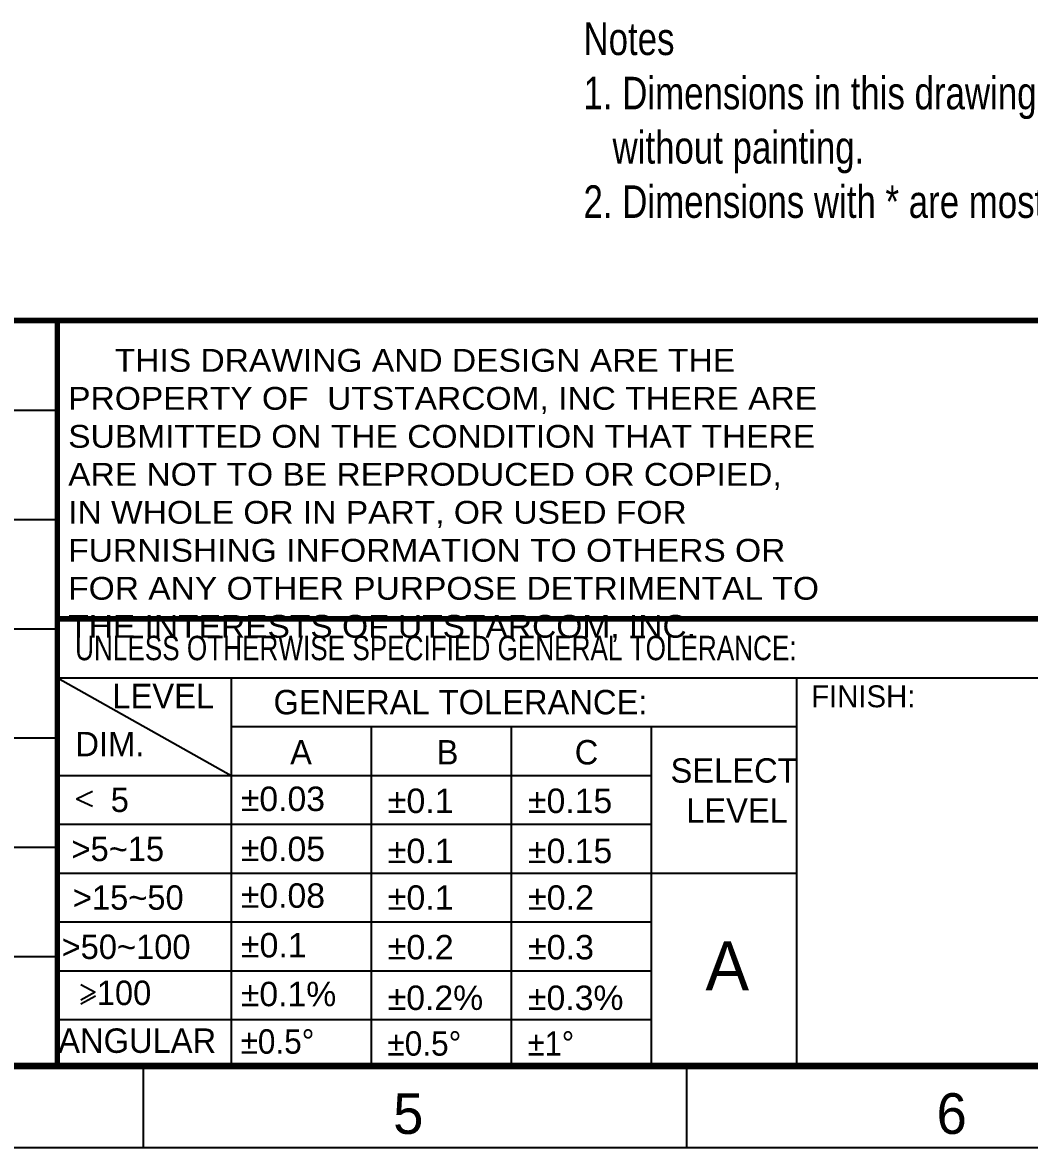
# Model space of a CAD drawing. Header units: millimetres. Extents: x 0 to 297, y 0 to 210.
# Drawn here: x 151.1 to 212.9, y 0 to 69.1 of the extents above; entities that cross this region are included whole.
import ezdxf

# ---------------------------------------------------------------- set-up
doc = ezdxf.new("R2010")
doc.units = ezdxf.units.MM
doc.header["$LTSCALE"] = 16.335
doc.layers.get('0').update_dxf_attribs({"linetype": 'CONTINUOUS'})
doc.styles.get("Standard").update_dxf_attribs({"font": 'txt', "width": 0.8})
doc.styles.add('TEXTSTYLE_1', font='txt', dxfattribs={"width": 1.1})
doc.styles.add('TEXTSTYLE_2', font='txt')

msp = doc.modelspace()

# ---------------------------------------------------------------- linework, layer by layer
at = {"color": 4, "linetype": 'CONTINUOUS'}
for p, q in [((153.21, 45.265), (106.998, 45.265)), ((153.21, 38.555), (106.998, 38.555)), ((153.21, 31.844), (106.998, 31.844)), ((153.21, 28.853), (214.544, 28.853)), ((153.21, 28.853), (163.885, 22.853)), ((163.885, 28.853), (163.885, 5.001)), ((198.63, 5.004), (198.63, 28.853)), ((163.885, 25.853), (198.63, 25.853)), ((172.485, 25.853), (172.485, 5.001)), ((181.085, 25.853), (181.085, 5.001)), ((189.685, 25.853), (189.685, 5.001)), ((153.21, 25.134), (106.998, 25.134)), ((153.21, 22.853), (189.685, 22.853)), ((154.391, 21.417), (155.373, 21.882)), ((154.391, 21.419), (155.373, 20.961)), ((153.21, 19.853), (189.685, 19.853)), ((153.21, 18.424), (106.998, 18.424)), ((153.21, 16.853), (198.63, 16.853)), ((153.21, 13.853), (189.685, 13.853)), ((153.21, 11.714), (106.998, 11.714)), ((153.21, 10.853), (189.685, 10.853)), ((154.655, 10.022), (155.53, 9.532)), ((155.53, 9.532), (154.655, 9.054)), ((154.655, 8.833), (155.542, 9.311)), ((153.21, 7.853), (189.685, 7.853))]:
    msp.add_line(p, q, dxfattribs=at)
at = {"color": 1, "linetype": 'CONTINUOUS'}
for p, q in [((158.5, 0), (158.5, 5.004)), ((191.875, 0), (191.875, 5.004)), ((0, 0.004), (297, 0.004))]:
    msp.add_line(p, q, dxfattribs=at)
at = {"color": 5, "linetype": 'CONTINUOUS'}
for points in [[(292, 50.798, 0.337, 0.337, 0), (106.998, 50.798, 0.337, 0.337, 0)], [(153.21, 50.798, 0.337, 0.337, 0), (153.21, 5.004, 0.337, 0.337, 0)], [(214.544, 32.47, 0.337, 0.337, 0), (153.21, 32.47, 0.337, 0.337, 0)]]:
    msp.add_lwpolyline(points, format="xyseb", dxfattribs=at)
at = {"color": 1, "linetype": 'CONTINUOUS'}
msp.add_lwpolyline([(292, 5.004, 0.424, 0.424, 0), (25, 5.004, 0.424, 0.424, 0)], format="xyseb", dxfattribs=at)

# ---------------------------------------------------------------- texts
at = {"color": 4, "linetype": 'CONTINUOUS'}
for s, p in [('LEVEL', (156.589, 26.982)), ('GENERAL TOLERANCE:', (166.485, 26.607)), ('DIM.', (154.319, 24.031)), ('5', (156.487, 20.607)), ('>5~15', (154.075, 17.591)), ('>15~50', (154.161, 14.603)), ('>50~100', (153.468, 11.579)), ('100', (155.63, 8.75)), ('ANGULAR', (153.262, 5.813))]:
    msp.add_text(s, height=1.5, dxfattribs=at).set_placement(p)
at = {"color": 5, "linetype": 'CONTINUOUS'}
for s, height, p in [('FINISH:', 1.3465, (199.505, 27.04)), ('SELECT', 1.5, (190.871, 22.409)), ('LEVEL', 1.5, (191.829, 19.946))]:
    msp.add_text(s, height=height, dxfattribs=at).set_placement(p)
at = {"color": 6, "linetype": 'CONTINUOUS'}
for s, height, p in [('A', 1.5, (167.506, 23.528)), ('B', 1.5, (176.506, 23.528)), ('C', 1.5, (184.985, 23.528)), ('A', 3, (193.017, 9.655))]:
    msp.add_text(s, height=height, dxfattribs=at).set_placement(p)
at = {"color": 4, "linetype": 'CONTINUOUS', "style": 'TEXTSTYLE_2'}
for s, width, p in [('%%p0.03', 1.033333, (164.477, 20.668)), ('%%p0.1', 1.041667, (173.5, 20.546)), ('%%p0.15', 1.033333, (182.116, 20.546)), ('%%p0.05', 1.033333, (164.477, 17.591)), ('%%p0.1', 1.041667, (173.5, 17.469)), ('%%p0.15', 1.033333, (182.116, 17.469)), ('%%p0.08', 1.033333, (164.477, 14.725)), ('%%p0.1', 1.041667, (173.5, 14.603)), ('%%p0.2', 1.041667, (182.116, 14.603)), ('%%p0.1', 1.041667, (164.477, 11.677)), ('%%p0.2', 1.041667, (173.5, 11.555)), ('%%p0.3', 1.041667, (182.116, 11.555)), ('%%p0.1%', 1.033333, (164.477, 8.677)), ('%%p0.2%', 1.033333, (173.5, 8.446)), ('%%p0.3%', 1.033333, (182.116, 8.446)), ('%%p0.5%%d', 0.966667, (164.458, 5.762)), ('%%p0.5%%d', 0.966667, (173.48, 5.64)), ('%%p1%%d', 0.944444, (182.097, 5.64))]:
    msp.add_text(s, height=1.5, dxfattribs=dict(at, width=width)).set_placement(p)
at = {"color": 2, "linetype": 'CONTINUOUS'}
for s, p in [('5', (173.833, 0.834)), ('6', (207.208, 0.834))]:
    msp.add_text(s, height=2.5, dxfattribs=at).set_placement(p)
at = {"color": 3, "linetype": 'CONTINUOUS', "insert": (185.523, 69.102), "char_height": 2, "width": 99.2, "attachment_point": 1}
msp.add_mtext('Notes\\P1. Dimensions in this drawing only for  the injection product \\P   without painting.\\P2. Dimensions with * are most important.', dxfattribs=at)
at = {"color": 2, "linetype": 'CONTINUOUS', "insert": (153.875, 49.05), "char_height": 1.4, "width": 58.52, "attachment_point": 1, "style": 'TEXTSTYLE_1'}
msp.add_mtext('     THIS DRAWING AND DESIGN ARE THE \\PPROPERTY OF  UTSTARCOM, INC THERE ARE \\PSUBMITTED ON THE CONDITION THAT THERE \\PARE NOT TO BE REPRODUCED OR COPIED, \\PIN WHOLE OR IN PART, OR USED FOR \\PFURNISHING INFORMATION TO OTHERS OR \\PFOR ANY OTHER PURPOSE DETRIMENTAL TO \\PTHE INTERESTS OF UTSTARCOM, INC. ', dxfattribs=at)
at = {"color": 4, "linetype": 'CONTINUOUS', "insert": (154.298, 31.431), "char_height": 1.5, "width": 54, "attachment_point": 1}
msp.add_mtext('UNLESS OTHERWISE SPECIFIED GENERAL TOLERANCE:', dxfattribs=at)

doc.saveas('drawing.dxf')
